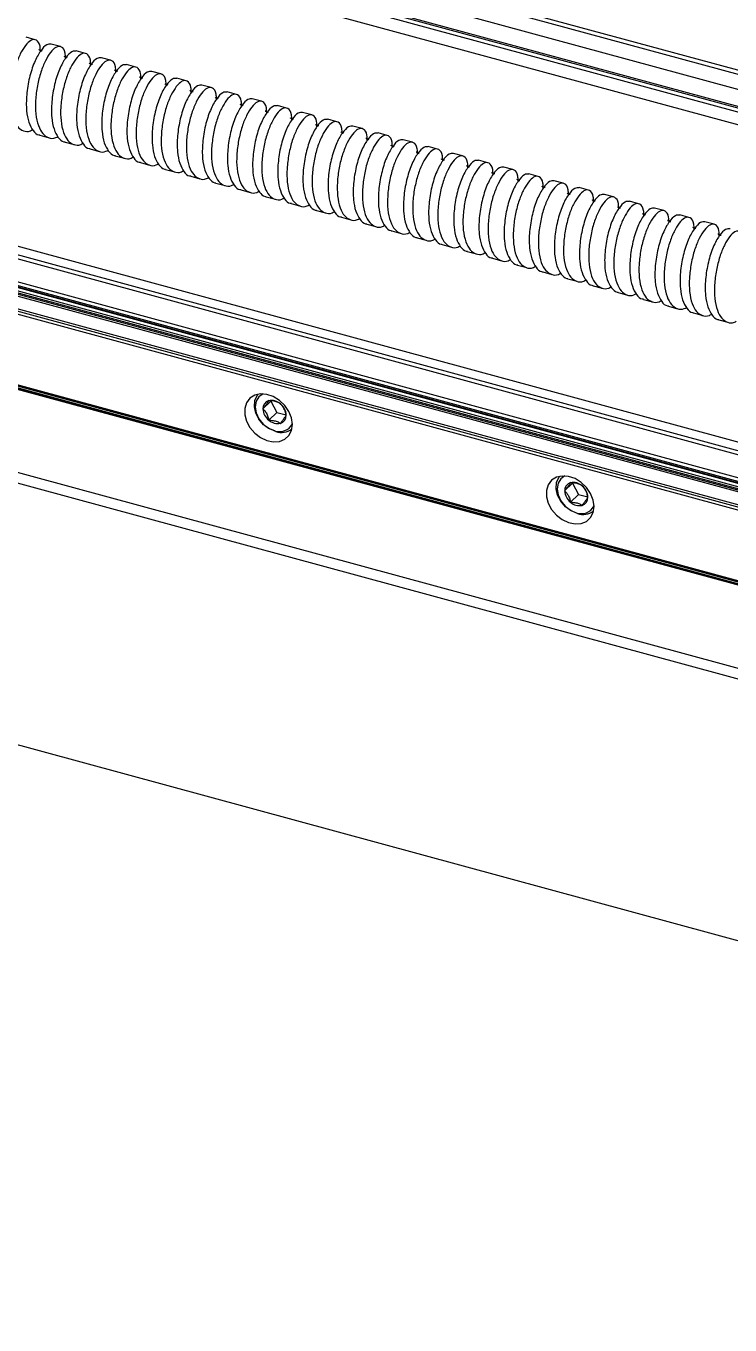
# Model space of a CAD drawing. Header units: millimetres. Extents: x 0 to 3353, y 0 to 2591.
# Drawn here: x 2081.7 to 2205.5, y 1877.1 to 2105.5 of the extents above; entities that cross this region are included whole.
import ezdxf

# ---------------------------------------------------------------- set-up
doc = ezdxf.new("R2010")
doc.units = ezdxf.units.MM
doc.header["$LTSCALE"] = 12

msp = doc.modelspace()

# ---------------------------------------------------------------- linework, layer by layer
at = {"color": 8, "linetype": 'Continuous', "lineweight": 25}
for p, q in [((2570.66, 1998.88), (1956.22, 2165.88)), ((2567.94, 1996.22), (1956.22, 2162.48)), ((2565.29, 1993.64), (1956.22, 2159.17)), ((2564.74, 1993.1), (1956.22, 2158.49)), ((2562.93, 1991.33), (1956.22, 2156.23)), ((2557.02, 1935.63), (1940.95, 2103.07)), ((2557.79, 1934.76), (1940.95, 2102.4)), ((2599.81, 1916.79), (1935.96, 2097.21)), ((2599.81, 1917.34), (1936.1, 2097.72)), ((2599.81, 1917.67), (1936.27, 2098.01)), ((2599.81, 1918.29), (1936.76, 2098.49)), ((2599.81, 1918.63), (1939.37, 2098.12)), ((2599.81, 1919.29), (1939.7, 2098.69)), ((2599.81, 1900.64), (1935.96, 2081.06)), ((2599.81, 1900.45), (1936.1, 2080.83))]:
    msp.add_line(p, q, dxfattribs=at)
at = {"color": 7, "linetype": 'Continuous', "lineweight": 25}
for p, q in [((1956.22, 2165.16), (2570.09, 1998.33)), ((2565.51, 1993.86), (1956.22, 2159.45)), ((2556.1, 1937.43), (1940.95, 2104.62)), ((2083.34, 2103.09), (2081.73, 2103.53)), ((2087.77, 2101.89), (2086.15, 2102.33)), ((2092.19, 2100.68), (2090.57, 2101.12)), ((2096.61, 2099.48), (2094.99, 2099.92)), ((2599.81, 1917.11), (1936.03, 2097.51)), ((2599.81, 1918.38), (1936.89, 2098.55)), ((2101.03, 2098.28), (2099.42, 2098.72)), ((2105.45, 2097.08), (2103.84, 2097.52)), ((2599.81, 1914.15), (1935.05, 2094.81)), ((2599.81, 1914.53), (1935.22, 2095.15)), ((2109.88, 2095.88), (2108.26, 2096.32)), ((2114.3, 2094.68), (2112.68, 2095.12)), ((2599.81, 1913.57), (1934.88, 2094.29)), ((2118.72, 2093.47), (2117.1, 2093.91)), ((2123.14, 2092.27), (2121.53, 2092.71)), ((2127.56, 2091.07), (2125.95, 2091.51)), ((2131.99, 2089.87), (2130.37, 2090.31)), ((2136.41, 2088.67), (2134.79, 2089.11)), ((2140.83, 2087.46), (2139.21, 2087.9)), ((2084.17, 2086.29), (2085.78, 2085.85)), ((2145.25, 2086.26), (2143.64, 2086.7)), ((2149.68, 2085.06), (2148.06, 2085.5)), ((2088.59, 2085.08), (2090.2, 2084.64)), ((2093.01, 2083.88), (2094.62, 2083.44)), ((2154.1, 2083.86), (2152.48, 2084.3)), ((2158.52, 2082.66), (2156.9, 2083.1)), ((2599.81, 1901.17), (1934.88, 2081.88)), ((2599.81, 1901.06), (1934.97, 2081.75)), ((1935.13, 2081.67), (2599.81, 1901.02)), ((2599.81, 1900.5), (1936.03, 2080.9)), ((1936.14, 2080.81), (2599.81, 1900.44)), ((2097.43, 2082.68), (2099.04, 2082.24)), ((2101.85, 2081.48), (2103.47, 2081.04)), ((2162.94, 2081.46), (2161.33, 2081.89)), ((2167.36, 2080.25), (2165.75, 2080.69)), ((2106.28, 2080.28), (2107.89, 2079.84)), ((2110.7, 2079.07), (2112.31, 2078.64)), ((2171.79, 2079.05), (2170.17, 2079.49)), ((2115.12, 2077.87), (2116.73, 2077.43)), ((2119.54, 2076.67), (2121.16, 2076.23)), ((2176.21, 2077.85), (2174.59, 2078.29)), ((2180.63, 2076.65), (2179.01, 2077.09)), ((2123.96, 2075.47), (2125.58, 2075.03)), ((2128.39, 2074.27), (2130, 2073.83)), ((2185.05, 2075.45), (2183.44, 2075.89)), ((2189.47, 2074.24), (2187.86, 2074.68)), ((2132.81, 2073.06), (2134.42, 2072.63)), ((2137.23, 2071.86), (2138.84, 2071.42)), ((2193.9, 2073.04), (2192.28, 2073.48)), ((2198.32, 2071.84), (2196.7, 2072.28)), ((2141.65, 2070.66), (2143.27, 2070.22)), ((2146.07, 2069.46), (2147.69, 2069.02)), ((2202.74, 2070.64), (2201.12, 2071.08)), ((1932.36, 2067.19), (2235.15, 1984.9)), ((2150.5, 2068.26), (2152.11, 2067.82)), ((2154.92, 2067.06), (2156.53, 2066.62)), ((1930.87, 2065.74), (2233.67, 1983.45)), ((2159.34, 2065.85), (2160.95, 2065.42)), ((2163.76, 2064.65), (2165.38, 2064.21)), ((2168.18, 2063.45), (2169.8, 2063.01)), ((2172.61, 2062.25), (2174.22, 2061.81)), ((2177.03, 2061.05), (2178.64, 2060.61)), ((2181.45, 2059.84), (2183.06, 2059.41)), ((2185.87, 2058.64), (2187.49, 2058.2)), ((2190.3, 2057.44), (2191.91, 2057)), ((2194.72, 2056.24), (2196.33, 2055.8)), ((2199.14, 2055.04), (2200.75, 2054.6)), ((2203.56, 2053.84), (2205.17, 2053.4)), ((2124.8, 2039.56), (2123.4, 2038.19)), ((2124.8, 2039.56), (2125.82, 2037.56)), ((2125.82, 2037.56), (2124.42, 2036.2)), ((2125.82, 2037.56), (2127.48, 2037.11)), ((1867.88, 2036.84), (2591.32, 1840.22)), ((2177.86, 2025.13), (2176.46, 2023.77)), ((2177.86, 2025.13), (2178.89, 2023.14)), ((2178.89, 2023.14), (2177.49, 2021.78)), ((2178.89, 2023.14), (2180.54, 2022.69))]:
    msp.add_line(p, q, dxfattribs=at)
at = {"color": 7, "linetype": 'Continuous', "lineweight": 25, "flags": 128}
for points in [[(2128.57, 2035.44), (2128.41, 2036.59), (2127.96, 2037.73), (2127.24, 2038.78), (2126.3, 2039.68), (2125.22, 2040.34), (2124.08, 2040.73), (2122.96, 2040.81), (2121.95, 2040.57), (2121.11, 2040.04), (2120.51, 2039.26), (2120.21, 2038.27), (2120.21, 2037.16), (2120.51, 2036.01), (2121.11, 2034.9), (2121.95, 2033.92), (2122.96, 2033.13), (2124.08, 2032.6), (2125.22, 2032.37), (2126.3, 2032.45), (2127.24, 2032.83), (2127.96, 2033.5), (2128.41, 2034.39), (2128.57, 2035.44)], [(2125.64, 2034.18), (2124.53, 2034.65), (2123.52, 2035.39), (2122.7, 2036.36), (2122.14, 2037.45), (2121.89, 2038.57), (2121.98, 2039.63), (2122.38, 2040.53), (2122.56, 2040.75)], [(2123.42, 2040.81), (2122.7, 2040.31), (2122.22, 2039.52), (2122.06, 2038.55), (2122.22, 2037.5), (2122.7, 2036.45), (2123.45, 2035.52), (2124.4, 2034.8), (2125.44, 2034.36)], [(2181.63, 2021.02), (2181.48, 2022.16), (2181.02, 2023.3), (2180.3, 2024.36), (2179.37, 2025.25), (2178.29, 2025.92), (2177.15, 2026.3), (2176.03, 2026.38), (2175.01, 2026.15), (2174.17, 2025.62), (2173.58, 2024.83), (2173.27, 2023.85), (2173.27, 2022.74), (2173.58, 2021.59), (2174.17, 2020.48), (2175.01, 2019.5), (2176.03, 2018.71), (2177.15, 2018.18), (2178.29, 2017.95), (2179.37, 2018.02), (2180.3, 2018.41), (2181.02, 2019.07), (2181.48, 2019.97), (2181.63, 2021.02)], [(2178.7, 2019.76), (2177.6, 2020.23), (2176.59, 2020.97), (2175.77, 2021.93), (2175.21, 2023.03), (2174.96, 2024.15), (2175.04, 2025.21), (2175.45, 2026.11), (2175.62, 2026.33)], [(2176.48, 2026.39), (2175.77, 2025.88), (2175.29, 2025.1), (2175.12, 2024.13), (2175.29, 2023.07), (2175.77, 2022.03), (2176.52, 2021.1), (2177.46, 2020.38), (2178.51, 2019.93)]]:
    msp.add_lwpolyline(points, dxfattribs=at)
at = {"color": 7, "linetype": 'Continuous', "lineweight": 25}
for centre, radius, start, end in [((2124.82, 2038.26), 1.43, 106.4011, 182.7899), ((2124.9, 2037.37), 2.3, 47.4605, 102.1305), ((2126.09, 2038.31), 2.7, 182.6127, 231.6756), ((2124.79, 2036.96), 2.7, 2.6127, 51.6756), ((2125.98, 2037.9), 2.3, 227.4605, 282.1305), ((2126.33, 2036.74), 2.55, 249.6404, 331.62), ((2126.06, 2037.01), 1.43, 286.4011, 2.7899), ((2126.6, 2037.1), 3.07, 251.7031, 307.9246), ((2177.89, 2023.84), 1.43, 106.4011, 182.7899), ((2179.16, 2023.89), 2.7, 182.6127, 231.6756), ((2177.97, 2022.95), 2.3, 47.4605, 102.1305), ((2177.86, 2022.53), 2.7, 2.6127, 51.6756), ((2179.04, 2023.47), 2.3, 227.4605, 282.1305), ((2179.13, 2022.59), 1.43, 286.4011, 2.7899), ((2179.39, 2022.32), 2.55, 249.6404, 331.6199), ((2179.67, 2022.68), 3.07, 251.7031, 307.9246)]:
    msp.add_arc(centre, radius, start, end, dxfattribs=at)
for points, knots in [([(2084.26, 2101.04), (2084.25, 2101.35), (2084.22, 2102.38), (2083.59, 2103.16), (2082.66, 2103.15), (2081.65, 2102.18), (2080.71, 2100.66), (2079.88, 2098.62), (2079.27, 2096.19), (2078.95, 2093.62), (2078.97, 2091.16), (2079.42, 2089.12), (2080.21, 2087.67), (2081.24, 2086.98), (2082.19, 2086.86), (2082.77, 2087.2), (2082.9, 2087.27)], [0, 0, 0, 0, 0.040128, 0.132022, 0.225615, 0.301407, 0.374422, 0.448036, 0.523937, 0.60184, 0.677832, 0.757028, 0.832198, 0.904455, 0.979316, 1, 1, 1, 1]), ([(2086.14, 2102.29), (2085.89, 2102.3), (2085.33, 2102.33), (2084.27, 2101.2), (2083.14, 2099.16), (2082.27, 2096.44), (2081.78, 2093.4), (2081.75, 2090.66), (2082.18, 2088.49), (2082.94, 2087.07), (2083.63, 2086.35), (2084.11, 2086.34), (2084.18, 2086.34)], [0, 0, 0, 0, 0.0938408, 0.2139712, 0.3292351, 0.4486444, 0.5700291, 0.6871661, 0.7872396, 0.8871278, 0.9829939, 1, 1, 1, 1]), ([(2088.68, 2099.84), (2088.67, 2100.15), (2088.64, 2101.17), (2088.02, 2101.95), (2087.08, 2101.95), (2086.07, 2100.98), (2085.13, 2099.45), (2084.3, 2097.41), (2083.69, 2094.99), (2083.37, 2092.42), (2083.39, 2089.96), (2083.84, 2087.91), (2084.63, 2086.47), (2085.66, 2085.78), (2086.61, 2085.66), (2087.2, 2086), (2087.32, 2086.07)], [0, 0, 0, 0, 0.040128, 0.132022, 0.225615, 0.301407, 0.374422, 0.448036, 0.523937, 0.60184, 0.677832, 0.757028, 0.832198, 0.904455, 0.979316, 1, 1, 1, 1]), ([(2084.56, 2101.12), (2084.51, 2101.13), (2084.43, 2101.15), (2084.12, 2101.24), (2084.01, 2101.37), (2084.02, 2101.34), (2084.02, 2101.33)], [0, 0, 0, 0, 0.4092145, 0.7217878, 0.9627653, 1, 1, 1, 1]), ([(2090.56, 2101.09), (2090.32, 2101.1), (2089.75, 2101.13), (2088.69, 2099.99), (2087.57, 2097.96), (2086.69, 2095.23), (2086.2, 2092.2), (2086.17, 2089.46), (2086.6, 2087.29), (2087.36, 2085.87), (2088.05, 2085.15), (2088.53, 2085.14), (2088.6, 2085.14)], [0, 0, 0, 0, 0.093841, 0.213971, 0.329235, 0.448644, 0.570029, 0.687166, 0.78724, 0.887128, 0.982994, 1, 1, 1, 1]), ([(2093.11, 2098.64), (2093.1, 2098.95), (2093.07, 2099.97), (2092.44, 2100.75), (2091.5, 2100.75), (2090.5, 2099.78), (2089.55, 2098.25), (2088.72, 2096.21), (2088.11, 2093.78), (2087.79, 2091.22), (2087.82, 2088.76), (2088.26, 2086.71), (2089.05, 2085.27), (2090.09, 2084.58), (2091.03, 2084.45), (2091.62, 2084.8), (2091.75, 2084.87)], [0, 0, 0, 0, 0.040128, 0.132022, 0.225615, 0.301407, 0.374422, 0.448036, 0.523937, 0.60184, 0.677832, 0.757028, 0.832198, 0.904455, 0.979316, 1, 1, 1, 1]), ([(2088.99, 2099.92), (2088.94, 2099.93), (2088.85, 2099.94), (2088.54, 2100.04), (2088.43, 2100.17), (2088.44, 2100.13), (2088.45, 2100.13)], [0, 0, 0, 0, 0.4092145, 0.7217878, 0.9627653, 1, 1, 1, 1]), ([(2094.99, 2099.89), (2094.74, 2099.9), (2094.17, 2099.93), (2093.11, 2098.79), (2091.99, 2096.76), (2091.11, 2094.03), (2090.62, 2091), (2090.59, 2088.26), (2091.02, 2086.08), (2091.79, 2084.66), (2092.47, 2083.95), (2092.95, 2083.94), (2093.02, 2083.93)], [0, 0, 0, 0, 0.0938408, 0.2139712, 0.3292351, 0.4486444, 0.5700291, 0.6871661, 0.7872396, 0.8871278, 0.9829939, 1, 1, 1, 1]), ([(2097.53, 2097.44), (2097.52, 2097.75), (2097.49, 2098.77), (2096.86, 2099.55), (2095.93, 2099.54), (2094.92, 2098.58), (2093.97, 2097.05), (2093.14, 2095.01), (2092.54, 2092.58), (2092.21, 2090.01), (2092.24, 2087.56), (2092.68, 2085.51), (2093.48, 2084.07), (2094.51, 2083.38), (2095.45, 2083.25), (2096.04, 2083.59), (2096.17, 2083.67)], [0, 0, 0, 0, 0.040128, 0.132022, 0.225615, 0.301407, 0.374422, 0.448036, 0.523937, 0.60184, 0.677832, 0.757028, 0.832198, 0.904455, 0.979316, 1, 1, 1, 1]), ([(2093.41, 2098.72), (2093.36, 2098.73), (2093.27, 2098.74), (2092.96, 2098.83), (2092.85, 2098.97), (2092.87, 2098.93), (2092.87, 2098.93)], [0, 0, 0, 0, 0.409214, 0.721788, 0.962765, 1, 1, 1, 1]), ([(2099.41, 2098.68), (2099.16, 2098.7), (2098.59, 2098.73), (2097.54, 2097.59), (2096.41, 2095.55), (2095.53, 2092.83), (2095.04, 2089.8), (2095.01, 2087.06), (2095.44, 2084.88), (2096.21, 2083.46), (2096.9, 2082.74), (2097.37, 2082.73), (2097.44, 2082.73)], [0, 0, 0, 0, 0.0938408, 0.2139712, 0.3292351, 0.4486444, 0.5700291, 0.6871661, 0.7872396, 0.8871278, 0.9829939, 1, 1, 1, 1]), ([(2101.95, 2096.24), (2101.94, 2096.55), (2101.91, 2097.57), (2101.28, 2098.35), (2100.35, 2098.34), (2099.34, 2097.37), (2098.4, 2095.85), (2097.57, 2093.81), (2096.96, 2091.38), (2096.64, 2088.81), (2096.66, 2086.36), (2097.11, 2084.31), (2097.9, 2082.86), (2098.93, 2082.18), (2099.88, 2082.05), (2100.46, 2082.39), (2100.59, 2082.47)], [0, 0, 0, 0, 0.040128, 0.132022, 0.225615, 0.301407, 0.374422, 0.448036, 0.523937, 0.60184, 0.677832, 0.757028, 0.832198, 0.904455, 0.979316, 1, 1, 1, 1]), ([(2097.83, 2097.52), (2097.78, 2097.53), (2097.69, 2097.54), (2097.38, 2097.63), (2097.28, 2097.77), (2097.29, 2097.73), (2097.29, 2097.73)], [0, 0, 0, 0, 0.409214, 0.721788, 0.962765, 1, 1, 1, 1]), ([(2103.83, 2097.48), (2103.58, 2097.5), (2103.02, 2097.52), (2101.96, 2096.39), (2100.83, 2094.35), (2099.96, 2091.63), (2099.47, 2088.6), (2099.44, 2085.86), (2099.86, 2083.68), (2100.63, 2082.26), (2101.32, 2081.54), (2101.79, 2081.53), (2101.87, 2081.53)], [0, 0, 0, 0, 0.093841, 0.213971, 0.329235, 0.448644, 0.570029, 0.687166, 0.78724, 0.887128, 0.982994, 1, 1, 1, 1]), ([(2106.37, 2095.03), (2106.36, 2095.35), (2106.33, 2096.37), (2105.7, 2097.15), (2104.77, 2097.14), (2103.76, 2096.17), (2102.82, 2094.65), (2101.99, 2092.61), (2101.38, 2090.18), (2101.06, 2087.61), (2101.08, 2085.15), (2101.53, 2083.11), (2102.32, 2081.66), (2103.35, 2080.98), (2104.3, 2080.85), (2104.88, 2081.19), (2105.01, 2081.26)], [0, 0, 0, 0, 0.040128, 0.132022, 0.225615, 0.301407, 0.374422, 0.448036, 0.523937, 0.60184, 0.677832, 0.757028, 0.832198, 0.904455, 0.979316, 1, 1, 1, 1]), ([(2102.25, 2096.31), (2102.2, 2096.32), (2102.11, 2096.34), (2101.8, 2096.43), (2101.7, 2096.57), (2101.71, 2096.53), (2101.71, 2096.52)], [0, 0, 0, 0, 0.409214, 0.721788, 0.962765, 1, 1, 1, 1]), ([(2108.25, 2096.28), (2108, 2096.29), (2107.44, 2096.32), (2106.38, 2095.19), (2105.25, 2093.15), (2104.38, 2090.43), (2103.89, 2087.39), (2103.86, 2084.65), (2104.29, 2082.48), (2105.05, 2081.06), (2105.74, 2080.34), (2106.22, 2080.33), (2106.29, 2080.33)], [0, 0, 0, 0, 0.0938408, 0.2139712, 0.3292351, 0.4486444, 0.5700291, 0.6871661, 0.7872396, 0.8871278, 0.9829939, 1, 1, 1, 1]), ([(2110.79, 2093.83), (2110.78, 2094.14), (2110.75, 2095.16), (2110.13, 2095.94), (2109.19, 2095.94), (2108.18, 2094.97), (2107.24, 2093.45), (2106.41, 2091.41), (2105.8, 2088.98), (2105.48, 2086.41), (2105.5, 2083.95), (2105.95, 2081.91), (2106.74, 2080.46), (2107.78, 2079.77), (2108.72, 2079.65), (2109.31, 2079.99), (2109.43, 2080.06)], [0, 0, 0, 0, 0.040128, 0.132022, 0.225615, 0.301407, 0.374422, 0.448036, 0.523937, 0.60184, 0.677832, 0.757028, 0.832198, 0.904455, 0.979316, 1, 1, 1, 1]), ([(2106.67, 2095.11), (2106.62, 2095.12), (2106.54, 2095.14), (2106.23, 2095.23), (2106.12, 2095.36), (2106.13, 2095.33), (2106.13, 2095.32)], [0, 0, 0, 0, 0.409214, 0.721788, 0.962765, 1, 1, 1, 1]), ([(2112.67, 2095.08), (2112.43, 2095.09), (2111.86, 2095.12), (2110.8, 2093.98), (2109.68, 2091.95), (2108.8, 2089.22), (2108.31, 2086.19), (2108.28, 2083.45), (2108.71, 2081.28), (2109.47, 2079.86), (2110.16, 2079.14), (2110.64, 2079.13), (2110.71, 2079.13)], [0, 0, 0, 0, 0.093841, 0.213971, 0.329235, 0.448644, 0.570029, 0.687166, 0.78724, 0.887128, 0.982994, 1, 1, 1, 1]), ([(2115.22, 2092.63), (2115.21, 2092.94), (2115.18, 2093.96), (2114.55, 2094.74), (2113.61, 2094.74), (2112.61, 2093.77), (2111.66, 2092.24), (2110.83, 2090.2), (2110.22, 2087.77), (2109.9, 2085.21), (2109.93, 2082.75), (2110.37, 2080.7), (2111.16, 2079.26), (2112.2, 2078.57), (2113.14, 2078.45), (2113.73, 2078.79), (2113.86, 2078.86)], [0, 0, 0, 0, 0.040128, 0.132022, 0.225615, 0.301407, 0.374422, 0.448036, 0.523937, 0.60184, 0.677832, 0.757028, 0.832198, 0.904455, 0.979316, 1, 1, 1, 1]), ([(2111.1, 2093.91), (2111.05, 2093.92), (2110.96, 2093.94), (2110.65, 2094.03), (2110.54, 2094.16), (2110.56, 2094.13), (2110.56, 2094.12)], [0, 0, 0, 0, 0.409214, 0.721788, 0.962765, 1, 1, 1, 1]), ([(2117.1, 2093.88), (2116.85, 2093.89), (2116.28, 2093.92), (2115.22, 2092.78), (2114.1, 2090.75), (2113.22, 2088.02), (2112.73, 2084.99), (2112.7, 2082.25), (2113.13, 2080.08), (2113.9, 2078.65), (2114.58, 2077.94), (2115.06, 2077.93), (2115.13, 2077.93)], [0, 0, 0, 0, 0.093841, 0.213971, 0.329235, 0.448644, 0.570029, 0.687166, 0.78724, 0.887128, 0.982994, 1, 1, 1, 1]), ([(2119.64, 2091.43), (2119.63, 2091.74), (2119.6, 2092.76), (2118.97, 2093.54), (2118.04, 2093.53), (2117.03, 2092.57), (2116.08, 2091.04), (2115.25, 2089), (2114.65, 2086.57), (2114.32, 2084), (2114.35, 2081.55), (2114.79, 2079.5), (2115.59, 2078.06), (2116.62, 2077.37), (2117.56, 2077.24), (2118.15, 2077.58), (2118.28, 2077.66)], [0, 0, 0, 0, 0.040128, 0.132022, 0.225615, 0.301407, 0.374422, 0.448036, 0.523937, 0.60184, 0.677832, 0.757028, 0.832198, 0.904455, 0.979316, 1, 1, 1, 1]), ([(2115.52, 2092.71), (2115.47, 2092.72), (2115.38, 2092.73), (2115.07, 2092.83), (2114.96, 2092.96), (2114.98, 2092.92), (2114.98, 2092.92)], [0, 0, 0, 0, 0.409214, 0.721788, 0.962765, 1, 1, 1, 1]), ([(2121.52, 2092.68), (2121.27, 2092.69), (2120.7, 2092.72), (2119.65, 2091.58), (2118.52, 2089.55), (2117.64, 2086.82), (2117.16, 2083.79), (2117.12, 2081.05), (2117.55, 2078.87), (2118.32, 2077.45), (2119.01, 2076.74), (2119.48, 2076.73), (2119.55, 2076.72)], [0, 0, 0, 0, 0.093841, 0.213971, 0.329235, 0.448644, 0.570029, 0.687166, 0.78724, 0.887128, 0.982994, 1, 1, 1, 1]), ([(2124.06, 2090.23), (2124.05, 2090.54), (2124.02, 2091.56), (2123.39, 2092.34), (2122.46, 2092.33), (2121.45, 2091.37), (2120.51, 2089.84), (2119.68, 2087.8), (2119.07, 2085.37), (2118.75, 2082.8), (2118.77, 2080.35), (2119.22, 2078.3), (2120.01, 2076.85), (2121.04, 2076.17), (2121.99, 2076.04), (2122.57, 2076.38), (2122.7, 2076.46)], [0, 0, 0, 0, 0.040128, 0.132022, 0.225615, 0.301407, 0.374422, 0.448036, 0.523937, 0.60184, 0.677832, 0.757028, 0.832198, 0.904455, 0.979316, 1, 1, 1, 1]), ([(2119.94, 2091.51), (2119.89, 2091.52), (2119.8, 2091.53), (2119.49, 2091.62), (2119.39, 2091.76), (2119.4, 2091.72), (2119.4, 2091.72)], [0, 0, 0, 0, 0.409214, 0.721788, 0.962765, 1, 1, 1, 1]), ([(2125.94, 2091.47), (2125.69, 2091.49), (2125.13, 2091.51), (2124.07, 2090.38), (2122.94, 2088.34), (2122.07, 2085.62), (2121.58, 2082.59), (2121.55, 2079.85), (2121.97, 2077.67), (2122.74, 2076.25), (2123.43, 2075.53), (2123.9, 2075.52), (2123.98, 2075.52)], [0, 0, 0, 0, 0.093841, 0.213971, 0.329235, 0.448644, 0.570029, 0.687166, 0.78724, 0.887128, 0.982994, 1, 1, 1, 1]), ([(2128.48, 2089.03), (2128.47, 2089.34), (2128.44, 2090.36), (2127.81, 2091.14), (2126.88, 2091.13), (2125.87, 2090.16), (2124.93, 2088.64), (2124.1, 2086.6), (2123.49, 2084.17), (2123.17, 2081.6), (2123.19, 2079.14), (2123.64, 2077.1), (2124.43, 2075.65), (2125.46, 2074.97), (2126.41, 2074.84), (2126.99, 2075.18), (2127.12, 2075.26)], [0, 0, 0, 0, 0.040128, 0.132022, 0.225615, 0.301407, 0.374422, 0.448036, 0.523937, 0.60184, 0.677832, 0.757028, 0.832198, 0.904455, 0.979316, 1, 1, 1, 1]), ([(2124.36, 2090.31), (2124.31, 2090.31), (2124.22, 2090.33), (2123.91, 2090.42), (2123.81, 2090.56), (2123.82, 2090.52), (2123.82, 2090.52)], [0, 0, 0, 0, 0.409214, 0.721788, 0.962765, 1, 1, 1, 1]), ([(2130.36, 2090.27), (2130.11, 2090.28), (2129.55, 2090.31), (2128.49, 2089.18), (2127.36, 2087.14), (2126.49, 2084.42), (2126, 2081.38), (2125.97, 2078.65), (2126.4, 2076.47), (2127.16, 2075.05), (2127.85, 2074.33), (2128.33, 2074.32), (2128.4, 2074.32)], [0, 0, 0, 0, 0.093841, 0.213971, 0.329235, 0.448644, 0.570029, 0.687166, 0.78724, 0.887128, 0.982994, 1, 1, 1, 1]), ([(2132.9, 2087.82), (2132.9, 2088.13), (2132.86, 2089.16), (2132.24, 2089.94), (2131.3, 2089.93), (2130.29, 2088.96), (2129.35, 2087.44), (2128.52, 2085.4), (2127.91, 2082.97), (2127.59, 2080.4), (2127.61, 2077.94), (2128.06, 2075.9), (2128.85, 2074.45), (2129.89, 2073.76), (2130.83, 2073.64), (2131.42, 2073.98), (2131.54, 2074.05)], [0, 0, 0, 0, 0.040128, 0.132022, 0.225615, 0.301407, 0.374422, 0.448036, 0.523937, 0.60184, 0.677832, 0.757028, 0.832198, 0.904455, 0.979316, 1, 1, 1, 1]), ([(2128.78, 2089.1), (2128.73, 2089.11), (2128.65, 2089.13), (2128.34, 2089.22), (2128.23, 2089.35), (2128.24, 2089.32), (2128.25, 2089.31)], [0, 0, 0, 0, 0.409214, 0.721788, 0.962765, 1, 1, 1, 1]), ([(2134.78, 2089.07), (2134.54, 2089.08), (2133.97, 2089.11), (2132.91, 2087.98), (2131.79, 2085.94), (2130.91, 2083.21), (2130.42, 2080.18), (2130.39, 2077.44), (2130.82, 2075.27), (2131.59, 2073.85), (2132.27, 2073.13), (2132.75, 2073.12), (2132.82, 2073.12)], [0, 0, 0, 0, 0.093841, 0.213971, 0.329235, 0.448644, 0.570029, 0.687166, 0.78724, 0.887128, 0.982994, 1, 1, 1, 1]), ([(2137.33, 2086.62), (2137.32, 2086.93), (2137.29, 2087.95), (2136.66, 2088.73), (2135.72, 2088.73), (2134.72, 2087.76), (2133.77, 2086.23), (2132.94, 2084.19), (2132.33, 2081.77), (2132.01, 2079.2), (2132.04, 2076.74), (2132.48, 2074.69), (2133.27, 2073.25), (2134.31, 2072.56), (2135.25, 2072.44), (2135.84, 2072.78), (2135.97, 2072.85)], [0, 0, 0, 0, 0.040128, 0.132022, 0.225615, 0.301407, 0.374422, 0.448036, 0.523937, 0.60184, 0.677832, 0.757028, 0.832198, 0.904455, 0.979316, 1, 1, 1, 1]), ([(2133.21, 2087.9), (2133.16, 2087.91), (2133.07, 2087.93), (2132.76, 2088.02), (2132.65, 2088.15), (2132.67, 2088.12), (2132.67, 2088.11)], [0, 0, 0, 0, 0.409214, 0.721788, 0.962765, 1, 1, 1, 1]), ([(2139.21, 2087.87), (2138.96, 2087.88), (2138.39, 2087.91), (2137.33, 2086.77), (2136.21, 2084.74), (2135.33, 2082.01), (2134.84, 2078.98), (2134.81, 2076.24), (2135.24, 2074.07), (2136.01, 2072.65), (2136.7, 2071.93), (2137.17, 2071.92), (2137.24, 2071.92)], [0, 0, 0, 0, 0.0938408, 0.2139712, 0.3292351, 0.4486444, 0.5700291, 0.6871661, 0.7872396, 0.8871278, 0.9829939, 1, 1, 1, 1]), ([(2141.75, 2085.42), (2141.74, 2085.73), (2141.71, 2086.75), (2141.08, 2087.53), (2140.15, 2087.53), (2139.14, 2086.56), (2138.19, 2085.03), (2137.37, 2082.99), (2136.76, 2080.56), (2136.43, 2078), (2136.46, 2075.54), (2136.91, 2073.49), (2137.7, 2072.05), (2138.73, 2071.36), (2139.67, 2071.23), (2140.26, 2071.58), (2140.39, 2071.65)], [0, 0, 0, 0, 0.040128, 0.132022, 0.225615, 0.301407, 0.374422, 0.448036, 0.523937, 0.60184, 0.677832, 0.757028, 0.832198, 0.904455, 0.979316, 1, 1, 1, 1]), ([(2137.63, 2086.7), (2137.58, 2086.71), (2137.49, 2086.72), (2137.18, 2086.82), (2137.07, 2086.95), (2137.09, 2086.91), (2137.09, 2086.91)], [0, 0, 0, 0, 0.409214, 0.721788, 0.962765, 1, 1, 1, 1]), ([(2143.63, 2086.67), (2143.38, 2086.68), (2142.81, 2086.71), (2141.76, 2085.57), (2140.63, 2083.54), (2139.75, 2080.81), (2139.27, 2077.78), (2139.23, 2075.04), (2139.66, 2072.86), (2140.43, 2071.44), (2141.12, 2070.73), (2141.59, 2070.72), (2141.66, 2070.71)], [0, 0, 0, 0, 0.093841, 0.213971, 0.329235, 0.448644, 0.570029, 0.687166, 0.78724, 0.887128, 0.982994, 1, 1, 1, 1]), ([(2146.17, 2084.22), (2146.16, 2084.53), (2146.13, 2085.55), (2145.5, 2086.33), (2144.57, 2086.32), (2143.56, 2085.36), (2142.62, 2083.83), (2141.79, 2081.79), (2141.18, 2079.36), (2140.86, 2076.79), (2140.88, 2074.34), (2141.33, 2072.29), (2142.12, 2070.84), (2143.15, 2070.16), (2144.07, 2070.03), (2144.63, 2070.35), (2144.74, 2070.41)], [0, 0, 0, 0, 0.040291, 0.132561, 0.226536, 0.302637, 0.375951, 0.449865, 0.526076, 0.604298, 0.6806, 0.760119, 0.835596, 0.908148, 0.983315, 1, 1, 1, 1]), ([(2142.05, 2085.5), (2142, 2085.51), (2141.91, 2085.52), (2141.6, 2085.61), (2141.5, 2085.75), (2141.51, 2085.71), (2141.51, 2085.71)], [0, 0, 0, 0, 0.4092145, 0.7217878, 0.9627653, 1, 1, 1, 1]), ([(2148.05, 2085.46), (2147.8, 2085.48), (2147.24, 2085.51), (2146.18, 2084.37), (2145.05, 2082.33), (2144.18, 2079.61), (2143.69, 2076.58), (2143.66, 2073.84), (2144.09, 2071.66), (2144.85, 2070.24), (2145.54, 2069.52), (2146.01, 2069.51), (2146.09, 2069.51)], [0, 0, 0, 0, 0.093841, 0.213971, 0.329235, 0.448644, 0.570029, 0.687166, 0.78724, 0.887128, 0.982994, 1, 1, 1, 1]), ([(2150.59, 2083.02), (2150.58, 2083.33), (2150.55, 2084.35), (2149.92, 2085.13), (2148.99, 2085.12), (2147.98, 2084.15), (2147.04, 2082.63), (2146.21, 2080.59), (2145.6, 2078.16), (2145.28, 2075.59), (2145.3, 2073.14), (2145.75, 2071.09), (2146.54, 2069.64), (2147.57, 2068.96), (2148.52, 2068.83), (2149.11, 2069.17), (2149.23, 2069.25)], [0, 0, 0, 0, 0.040128, 0.132022, 0.225615, 0.301407, 0.374422, 0.448036, 0.523937, 0.60184, 0.677832, 0.757028, 0.832198, 0.904455, 0.979316, 1, 1, 1, 1]), ([(2146.47, 2084.3), (2146.42, 2084.31), (2146.33, 2084.32), (2146.03, 2084.41), (2145.92, 2084.55), (2145.93, 2084.51), (2145.93, 2084.51)], [0, 0, 0, 0, 0.409214, 0.721788, 0.962765, 1, 1, 1, 1]), ([(2152.47, 2084.26), (2152.22, 2084.28), (2151.66, 2084.3), (2150.6, 2083.17), (2149.47, 2081.13), (2148.6, 2078.41), (2148.11, 2075.38), (2148.08, 2072.64), (2148.51, 2070.46), (2149.27, 2069.04), (2149.96, 2068.32), (2150.44, 2068.31), (2150.51, 2068.31)], [0, 0, 0, 0, 0.093841, 0.213971, 0.329235, 0.448644, 0.570029, 0.687166, 0.78724, 0.887128, 0.982994, 1, 1, 1, 1]), ([(2155.01, 2081.81), (2155.01, 2082.13), (2154.98, 2083.15), (2154.35, 2083.93), (2153.41, 2083.92), (2152.41, 2082.95), (2151.46, 2081.43), (2150.63, 2079.39), (2150.02, 2076.96), (2149.7, 2074.39), (2149.73, 2071.93), (2150.17, 2069.89), (2150.96, 2068.44), (2152, 2067.76), (2152.92, 2067.62), (2153.48, 2067.95), (2153.58, 2068)], [0, 0, 0, 0, 0.040291, 0.132561, 0.226536, 0.302637, 0.375951, 0.449865, 0.526076, 0.604298, 0.6806, 0.760119, 0.835596, 0.908148, 0.983315, 1, 1, 1, 1]), ([(2150.89, 2083.09), (2150.84, 2083.1), (2150.76, 2083.12), (2150.45, 2083.21), (2150.34, 2083.34), (2150.35, 2083.31), (2150.36, 2083.3)], [0, 0, 0, 0, 0.409214, 0.721788, 0.962765, 1, 1, 1, 1]), ([(2156.9, 2083.06), (2156.65, 2083.07), (2156.08, 2083.1), (2155.02, 2081.97), (2153.9, 2079.93), (2153.02, 2077.21), (2152.53, 2074.17), (2152.5, 2071.43), (2152.93, 2069.26), (2153.7, 2067.84), (2154.38, 2067.12), (2154.86, 2067.11), (2154.93, 2067.11)], [0, 0, 0, 0, 0.093841, 0.213971, 0.329235, 0.448644, 0.570029, 0.687166, 0.78724, 0.887128, 0.982994, 1, 1, 1, 1]), ([(2159.44, 2080.61), (2159.43, 2080.92), (2159.4, 2081.94), (2158.77, 2082.72), (2157.83, 2082.72), (2156.83, 2081.75), (2155.88, 2080.23), (2155.05, 2078.19), (2154.44, 2075.76), (2154.12, 2073.19), (2154.15, 2070.73), (2154.59, 2068.69), (2155.39, 2067.24), (2156.42, 2066.56), (2157.34, 2066.42), (2157.9, 2066.74), (2158, 2066.8)], [0, 0, 0, 0, 0.040291, 0.132561, 0.226536, 0.302637, 0.375951, 0.449865, 0.526076, 0.604298, 0.6806, 0.760119, 0.835596, 0.908148, 0.983315, 1, 1, 1, 1]), ([(2155.32, 2081.89), (2155.27, 2081.9), (2155.18, 2081.92), (2154.87, 2082.01), (2154.76, 2082.14), (2154.78, 2082.11), (2154.78, 2082.1)], [0, 0, 0, 0, 0.409214, 0.721788, 0.962765, 1, 1, 1, 1]), ([(2161.32, 2081.86), (2161.07, 2081.87), (2160.5, 2081.9), (2159.44, 2080.76), (2158.32, 2078.73), (2157.44, 2076), (2156.95, 2072.97), (2156.92, 2070.23), (2157.35, 2068.06), (2158.12, 2066.64), (2158.81, 2065.92), (2159.28, 2065.91), (2159.35, 2065.91)], [0, 0, 0, 0, 0.093841, 0.213971, 0.329235, 0.448644, 0.570029, 0.687166, 0.78724, 0.887128, 0.982994, 1, 1, 1, 1]), ([(2163.86, 2079.41), (2163.85, 2079.72), (2163.82, 2080.74), (2163.19, 2081.52), (2162.26, 2081.52), (2161.25, 2080.55), (2160.3, 2079.02), (2159.48, 2076.98), (2158.87, 2074.55), (2158.55, 2071.99), (2158.57, 2069.53), (2159.02, 2067.48), (2159.81, 2066.04), (2160.84, 2065.35), (2161.78, 2065.23), (2162.37, 2065.57), (2162.5, 2065.64)], [0, 0, 0, 0, 0.040128, 0.132022, 0.225615, 0.301407, 0.374422, 0.448036, 0.523937, 0.60184, 0.677832, 0.757028, 0.832198, 0.904455, 0.979316, 1, 1, 1, 1]), ([(2159.74, 2080.69), (2159.69, 2080.7), (2159.6, 2080.72), (2159.29, 2080.81), (2159.19, 2080.94), (2159.2, 2080.91), (2159.2, 2080.9)], [0, 0, 0, 0, 0.409214, 0.721788, 0.962765, 1, 1, 1, 1]), ([(2165.74, 2080.66), (2165.49, 2080.67), (2164.93, 2080.7), (2163.87, 2079.56), (2162.74, 2077.53), (2161.87, 2074.8), (2161.38, 2071.77), (2161.34, 2069.03), (2161.77, 2066.86), (2162.54, 2065.43), (2163.23, 2064.72), (2163.7, 2064.71), (2163.77, 2064.71)], [0, 0, 0, 0, 0.093841, 0.213971, 0.329235, 0.448644, 0.570029, 0.687166, 0.78724, 0.887128, 0.982994, 1, 1, 1, 1]), ([(2168.28, 2078.21), (2168.27, 2078.52), (2168.24, 2079.54), (2167.61, 2080.32), (2166.68, 2080.31), (2165.67, 2079.35), (2164.73, 2077.82), (2163.9, 2075.78), (2163.29, 2073.35), (2162.97, 2070.78), (2162.99, 2068.33), (2163.44, 2066.28), (2164.23, 2064.84), (2165.26, 2064.15), (2166.21, 2064.02), (2166.79, 2064.36), (2166.92, 2064.44)], [0, 0, 0, 0, 0.040128, 0.132022, 0.225615, 0.301407, 0.374422, 0.448036, 0.523937, 0.60184, 0.677832, 0.757028, 0.832198, 0.904455, 0.979316, 1, 1, 1, 1]), ([(2164.16, 2079.49), (2164.11, 2079.5), (2164.02, 2079.51), (2163.71, 2079.61), (2163.61, 2079.74), (2163.62, 2079.7), (2163.62, 2079.7)], [0, 0, 0, 0, 0.409214, 0.721788, 0.962765, 1, 1, 1, 1]), ([(2170.16, 2079.46), (2169.91, 2079.47), (2169.35, 2079.5), (2168.29, 2078.36), (2167.16, 2076.33), (2166.29, 2073.6), (2165.8, 2070.57), (2165.77, 2067.83), (2166.2, 2065.65), (2166.96, 2064.23), (2167.65, 2063.52), (2168.13, 2063.51), (2168.2, 2063.5)], [0, 0, 0, 0, 0.093841, 0.213971, 0.329235, 0.448644, 0.570029, 0.687166, 0.78724, 0.887128, 0.982994, 1, 1, 1, 1]), ([(2172.7, 2077.01), (2172.69, 2077.32), (2172.66, 2078.34), (2172.03, 2079.12), (2171.1, 2079.11), (2170.09, 2078.15), (2169.15, 2076.62), (2168.32, 2074.58), (2167.71, 2072.15), (2167.39, 2069.58), (2167.41, 2067.13), (2167.86, 2065.08), (2168.65, 2063.63), (2169.68, 2062.95), (2170.63, 2062.82), (2171.22, 2063.16), (2171.34, 2063.24)], [0, 0, 0, 0, 0.040128, 0.132022, 0.225615, 0.301407, 0.374422, 0.448036, 0.523937, 0.60184, 0.677832, 0.757028, 0.832198, 0.904455, 0.979316, 1, 1, 1, 1]), ([(2168.58, 2078.29), (2168.53, 2078.3), (2168.44, 2078.31), (2168.14, 2078.4), (2168.03, 2078.54), (2168.04, 2078.5), (2168.04, 2078.5)], [0, 0, 0, 0, 0.4092145, 0.7217878, 0.9627653, 1, 1, 1, 1]), ([(2174.58, 2078.25), (2174.34, 2078.27), (2173.77, 2078.29), (2172.71, 2077.16), (2171.59, 2075.12), (2170.71, 2072.4), (2170.22, 2069.37), (2170.19, 2066.63), (2170.62, 2064.45), (2171.38, 2063.03), (2172.07, 2062.31), (2172.55, 2062.3), (2172.62, 2062.3)], [0, 0, 0, 0, 0.093841, 0.213971, 0.329235, 0.448644, 0.570029, 0.687166, 0.78724, 0.887128, 0.982994, 1, 1, 1, 1]), ([(2177.13, 2075.81), (2177.12, 2076.12), (2177.09, 2077.14), (2176.46, 2077.92), (2175.52, 2077.91), (2174.52, 2076.94), (2173.57, 2075.42), (2172.74, 2073.38), (2172.13, 2070.95), (2171.81, 2068.38), (2171.84, 2065.92), (2172.28, 2063.88), (2173.07, 2062.43), (2174.11, 2061.75), (2175.05, 2061.62), (2175.64, 2061.96), (2175.76, 2062.04)], [0, 0, 0, 0, 0.040128, 0.132022, 0.225615, 0.301407, 0.374422, 0.448036, 0.523937, 0.60184, 0.677832, 0.757028, 0.832198, 0.904455, 0.979316, 1, 1, 1, 1]), ([(2173.01, 2077.09), (2172.96, 2077.09), (2172.87, 2077.11), (2172.56, 2077.2), (2172.45, 2077.34), (2172.46, 2077.3), (2172.47, 2077.3)], [0, 0, 0, 0, 0.409214, 0.721788, 0.962765, 1, 1, 1, 1]), ([(2179.01, 2077.05), (2178.76, 2077.06), (2178.19, 2077.09), (2177.13, 2075.96), (2176.01, 2073.92), (2175.13, 2071.2), (2174.64, 2068.16), (2174.61, 2065.43), (2175.04, 2063.25), (2175.81, 2061.83), (2176.49, 2061.11), (2176.97, 2061.1), (2177.04, 2061.1)], [0, 0, 0, 0, 0.093841, 0.213971, 0.329235, 0.448644, 0.570029, 0.687166, 0.78724, 0.887128, 0.982994, 1, 1, 1, 1]), ([(2181.55, 2074.6), (2181.54, 2074.91), (2181.51, 2075.94), (2180.88, 2076.72), (2179.95, 2076.71), (2178.94, 2075.74), (2177.99, 2074.22), (2177.16, 2072.18), (2176.55, 2069.75), (2176.23, 2067.18), (2176.26, 2064.72), (2176.7, 2062.68), (2177.5, 2061.23), (2178.53, 2060.54), (2179.47, 2060.42), (2180.06, 2060.76), (2180.19, 2060.83)], [0, 0, 0, 0, 0.040128, 0.132022, 0.225615, 0.301407, 0.374422, 0.448036, 0.523937, 0.60184, 0.677832, 0.757028, 0.832198, 0.904455, 0.979316, 1, 1, 1, 1]), ([(2177.43, 2075.88), (2177.38, 2075.89), (2177.29, 2075.91), (2176.98, 2076), (2176.87, 2076.13), (2176.89, 2076.1), (2176.89, 2076.09)], [0, 0, 0, 0, 0.409214, 0.721788, 0.962765, 1, 1, 1, 1]), ([(2183.43, 2075.85), (2183.18, 2075.86), (2182.61, 2075.89), (2181.56, 2074.76), (2180.43, 2072.72), (2179.55, 2069.99), (2179.06, 2066.96), (2179.03, 2064.22), (2179.46, 2062.05), (2180.23, 2060.63), (2180.92, 2059.91), (2181.39, 2059.9), (2181.46, 2059.9)], [0, 0, 0, 0, 0.093841, 0.213971, 0.329235, 0.448644, 0.570029, 0.687166, 0.78724, 0.887128, 0.982994, 1, 1, 1, 1]), ([(2185.97, 2073.4), (2185.96, 2073.71), (2185.93, 2074.73), (2185.3, 2075.51), (2184.37, 2075.51), (2183.36, 2074.54), (2182.42, 2073.01), (2181.59, 2070.97), (2180.98, 2068.54), (2180.66, 2065.98), (2180.68, 2063.52), (2181.13, 2061.47), (2181.92, 2060.03), (2182.95, 2059.34), (2183.89, 2059.22), (2184.48, 2059.56), (2184.61, 2059.63)], [0, 0, 0, 0, 0.040128, 0.132022, 0.225615, 0.301407, 0.374422, 0.448036, 0.523937, 0.60184, 0.677832, 0.757028, 0.832198, 0.904455, 0.979316, 1, 1, 1, 1]), ([(2181.85, 2074.68), (2181.8, 2074.69), (2181.71, 2074.71), (2181.4, 2074.8), (2181.3, 2074.93), (2181.31, 2074.9), (2181.31, 2074.89)], [0, 0, 0, 0, 0.409214, 0.721788, 0.962765, 1, 1, 1, 1]), ([(2187.85, 2074.65), (2187.6, 2074.66), (2187.04, 2074.69), (2185.98, 2073.55), (2184.85, 2071.52), (2183.98, 2068.79), (2183.49, 2065.76), (2183.46, 2063.02), (2183.88, 2060.85), (2184.65, 2059.43), (2185.34, 2058.71), (2185.81, 2058.7), (2185.89, 2058.7)], [0, 0, 0, 0, 0.093841, 0.213971, 0.329235, 0.448644, 0.570029, 0.687166, 0.78724, 0.887128, 0.982994, 1, 1, 1, 1]), ([(2190.39, 2072.2), (2190.38, 2072.51), (2190.35, 2073.53), (2189.72, 2074.31), (2188.79, 2074.31), (2187.78, 2073.34), (2186.84, 2071.81), (2186.01, 2069.77), (2185.4, 2067.34), (2185.08, 2064.78), (2185.1, 2062.32), (2185.55, 2060.27), (2186.34, 2058.83), (2187.37, 2058.14), (2188.32, 2058.01), (2188.9, 2058.36), (2189.03, 2058.43)], [0, 0, 0, 0, 0.040128, 0.132022, 0.225615, 0.301407, 0.374422, 0.448036, 0.523937, 0.60184, 0.677832, 0.757028, 0.832198, 0.904455, 0.979316, 1, 1, 1, 1]), ([(2186.27, 2073.48), (2186.22, 2073.49), (2186.13, 2073.5), (2185.82, 2073.6), (2185.72, 2073.73), (2185.73, 2073.69), (2185.73, 2073.69)], [0, 0, 0, 0, 0.4092145, 0.7217878, 0.9627653, 1, 1, 1, 1]), ([(2192.27, 2073.45), (2192.02, 2073.46), (2191.46, 2073.49), (2190.4, 2072.35), (2189.27, 2070.32), (2188.4, 2067.59), (2187.91, 2064.56), (2187.88, 2061.82), (2188.31, 2059.64), (2189.07, 2058.22), (2189.76, 2057.51), (2190.24, 2057.5), (2190.31, 2057.49)], [0, 0, 0, 0, 0.093841, 0.213971, 0.329235, 0.448644, 0.570029, 0.687166, 0.78724, 0.887128, 0.982994, 1, 1, 1, 1]), ([(2194.81, 2071), (2194.8, 2071.31), (2194.77, 2072.33), (2194.15, 2073.11), (2193.21, 2073.1), (2192.2, 2072.14), (2191.26, 2070.61), (2190.43, 2068.57), (2189.82, 2066.14), (2189.5, 2063.57), (2189.52, 2061.12), (2189.97, 2059.07), (2190.76, 2057.62), (2191.8, 2056.94), (2192.72, 2056.81), (2193.28, 2057.13), (2193.38, 2057.19)], [0, 0, 0, 0, 0.040291, 0.132561, 0.226536, 0.302637, 0.375951, 0.449865, 0.526076, 0.604298, 0.6806, 0.760119, 0.835596, 0.908148, 0.983315, 1, 1, 1, 1]), ([(2190.69, 2072.28), (2190.64, 2072.29), (2190.56, 2072.3), (2190.25, 2072.39), (2190.14, 2072.53), (2190.15, 2072.49), (2190.15, 2072.49)], [0, 0, 0, 0, 0.409214, 0.721788, 0.962765, 1, 1, 1, 1]), ([(2196.69, 2072.24), (2196.45, 2072.26), (2195.88, 2072.29), (2194.82, 2071.15), (2193.7, 2069.11), (2192.82, 2066.39), (2192.33, 2063.36), (2192.3, 2060.62), (2192.73, 2058.44), (2193.49, 2057.02), (2194.18, 2056.3), (2194.66, 2056.29), (2194.73, 2056.29)], [0, 0, 0, 0, 0.093841, 0.213971, 0.329235, 0.448644, 0.570029, 0.687166, 0.78724, 0.887128, 0.982994, 1, 1, 1, 1]), ([(2199.24, 2069.8), (2199.23, 2070.11), (2199.2, 2071.13), (2198.57, 2071.91), (2197.63, 2071.9), (2196.63, 2070.93), (2195.68, 2069.41), (2194.85, 2067.37), (2194.24, 2064.94), (2193.92, 2062.37), (2193.95, 2059.92), (2194.39, 2057.87), (2195.18, 2056.42), (2196.22, 2055.74), (2197.16, 2055.61), (2197.75, 2055.95), (2197.88, 2056.03)], [0, 0, 0, 0, 0.040128, 0.132022, 0.225615, 0.301407, 0.374422, 0.448036, 0.523937, 0.60184, 0.677832, 0.757028, 0.832198, 0.904455, 0.979316, 1, 1, 1, 1]), ([(2195.12, 2071.08), (2195.07, 2071.08), (2194.98, 2071.1), (2194.67, 2071.19), (2194.56, 2071.33), (2194.57, 2071.29), (2194.58, 2071.29)], [0, 0, 0, 0, 0.409214, 0.721788, 0.962765, 1, 1, 1, 1]), ([(2201.12, 2071.04), (2200.87, 2071.06), (2200.3, 2071.08), (2199.24, 2069.95), (2198.12, 2067.91), (2197.24, 2065.19), (2196.75, 2062.16), (2196.72, 2059.42), (2197.15, 2057.24), (2197.92, 2055.82), (2198.6, 2055.1), (2199.08, 2055.09), (2199.15, 2055.09)], [0, 0, 0, 0, 0.093841, 0.213971, 0.329235, 0.448644, 0.570029, 0.687166, 0.78724, 0.887128, 0.982994, 1, 1, 1, 1]), ([(2203.66, 2068.59), (2203.65, 2068.91), (2203.62, 2069.93), (2202.99, 2070.71), (2202.06, 2070.7), (2201.05, 2069.73), (2200.1, 2068.21), (2199.27, 2066.17), (2198.67, 2063.74), (2198.34, 2061.17), (2198.37, 2058.71), (2198.81, 2056.67), (2199.61, 2055.22), (2200.64, 2054.54), (2201.56, 2054.4), (2202.12, 2054.73), (2202.22, 2054.78)], [0, 0, 0, 0, 0.040291, 0.132561, 0.226536, 0.302637, 0.375951, 0.449865, 0.526076, 0.604298, 0.6806, 0.760119, 0.835596, 0.908148, 0.983315, 1, 1, 1, 1]), ([(2199.54, 2069.87), (2199.49, 2069.88), (2199.4, 2069.9), (2199.09, 2069.99), (2198.98, 2070.12), (2199, 2070.09), (2199, 2070.08)], [0, 0, 0, 0, 0.409214, 0.721788, 0.962765, 1, 1, 1, 1]), ([(2205.54, 2069.84), (2205.29, 2069.85), (2204.72, 2069.88), (2203.67, 2068.75), (2202.54, 2066.71), (2201.66, 2063.99), (2201.17, 2060.95), (2201.14, 2058.21), (2201.57, 2056.04), (2202.34, 2054.62), (2203.03, 2053.9), (2203.5, 2053.89), (2203.57, 2053.89)], [0, 0, 0, 0, 0.093841, 0.213971, 0.329235, 0.448644, 0.570029, 0.687166, 0.78724, 0.887128, 0.982994, 1, 1, 1, 1]), ([(2208.08, 2067.39), (2208.07, 2067.7), (2208.04, 2068.72), (2207.41, 2069.5), (2206.48, 2069.5), (2205.47, 2068.53), (2204.53, 2067.01), (2203.7, 2064.96), (2203.09, 2062.54), (2202.77, 2059.97), (2202.79, 2057.51), (2203.24, 2055.47), (2204.03, 2054.02), (2205.06, 2053.34), (2205.98, 2053.2), (2206.54, 2053.52), (2206.64, 2053.58)], [0, 0, 0, 0, 0.040291, 0.132561, 0.226536, 0.302637, 0.375951, 0.449865, 0.526076, 0.604298, 0.6806, 0.760119, 0.835596, 0.908148, 0.983315, 1, 1, 1, 1]), ([(2203.96, 2068.67), (2203.91, 2068.68), (2203.82, 2068.7), (2203.51, 2068.79), (2203.41, 2068.92), (2203.42, 2068.89), (2203.42, 2068.88)], [0, 0, 0, 0, 0.4092145, 0.7217878, 0.9627653, 1, 1, 1, 1]), ([(2124.42, 2039.63), (2124.38, 2039.56), (2124.31, 2039.43), (2124.1, 2039.11), (2123.79, 2038.68), (2123.52, 2038.34), (2123.4, 2038.19)], [0, 0, 0, 0, 0.216453, 0.440306, 0.751896, 1, 1, 1, 1]), ([(2126.46, 2039.07), (2126.37, 2039.13), (2126.13, 2039.3), (2125.59, 2039.52), (2124.94, 2039.61), (2124.55, 2039.62), (2124.42, 2039.63)], [0, 0, 0, 0, 0.180942, 0.506293, 0.843975, 1, 1, 1, 1]), ([(2123.4, 2038.19), (2123.5, 2038.09), (2123.71, 2037.88), (2124.04, 2037.42), (2124.28, 2036.83), (2124.38, 2036.39), (2124.42, 2036.2)], [0, 0, 0, 0, 0.216453, 0.440306, 0.751896, 1, 1, 1, 1]), ([(2127.48, 2037.08), (2127.45, 2037.25), (2127.37, 2037.59), (2127.17, 2038.16), (2126.85, 2038.68), (2126.58, 2038.95), (2126.46, 2039.07)], [0, 0, 0, 0, 0.216453, 0.440306, 0.751896, 1, 1, 1, 1]), ([(2124.42, 2036.2), (2124.55, 2036.19), (2124.94, 2036.18), (2125.59, 2036.09), (2126.13, 2035.87), (2126.37, 2035.7), (2126.46, 2035.64)], [0, 0, 0, 0, 0.156025, 0.493707, 0.819058, 1, 1, 1, 1]), ([(2126.46, 2035.64), (2126.57, 2035.77), (2126.78, 2036.04), (2127.1, 2036.47), (2127.35, 2036.83), (2127.44, 2037), (2127.48, 2037.08)], [0, 0, 0, 0, 0.216453, 0.440306, 0.751896, 1, 1, 1, 1]), ([(2177.49, 2025.2), (2177.45, 2025.14), (2177.38, 2025.01), (2177.17, 2024.69), (2176.85, 2024.26), (2176.58, 2023.92), (2176.46, 2023.77)], [0, 0, 0, 0, 0.216453, 0.440306, 0.751896, 1, 1, 1, 1]), ([(2176.46, 2023.77), (2176.57, 2023.66), (2176.78, 2023.45), (2177.1, 2022.99), (2177.35, 2022.41), (2177.44, 2021.97), (2177.49, 2021.78)], [0, 0, 0, 0, 0.216453, 0.440306, 0.751896, 1, 1, 1, 1]), ([(2179.53, 2024.65), (2179.44, 2024.71), (2179.19, 2024.87), (2178.65, 2025.1), (2178.01, 2025.19), (2177.61, 2025.2), (2177.49, 2025.2)], [0, 0, 0, 0, 0.180942, 0.506293, 0.843975, 1, 1, 1, 1]), ([(2180.55, 2022.66), (2180.51, 2022.83), (2180.44, 2023.17), (2180.23, 2023.74), (2179.91, 2024.26), (2179.65, 2024.53), (2179.53, 2024.65)], [0, 0, 0, 0, 0.216453, 0.440306, 0.751896, 1, 1, 1, 1]), ([(2177.49, 2021.78), (2177.61, 2021.77), (2178.01, 2021.76), (2178.65, 2021.67), (2179.19, 2021.45), (2179.44, 2021.28), (2179.53, 2021.22)], [0, 0, 0, 0, 0.156025, 0.493707, 0.819058, 1, 1, 1, 1]), ([(2179.53, 2021.22), (2179.63, 2021.35), (2179.84, 2021.62), (2180.16, 2022.05), (2180.41, 2022.41), (2180.51, 2022.58), (2180.55, 2022.66)], [0, 0, 0, 0, 0.216453, 0.440306, 0.751896, 1, 1, 1, 1])]:
    msp.add_open_spline(points, degree=3, knots=knots, dxfattribs=at)

doc.saveas('drawing.dxf')
